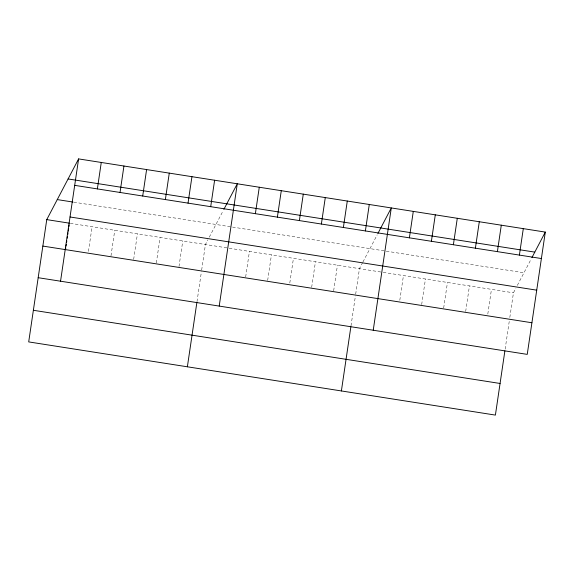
<?xml version="1.0" encoding="UTF-8"?>
<svg xmlns="http://www.w3.org/2000/svg" width="574" height="574" viewBox="0 0 574 574"><rect width="100%" height="100%" fill="white"/><g stroke="black" fill="none" stroke-linecap="round" stroke-linejoin="round"><path stroke-width="0.43" stroke-dasharray="2.87 2.15" d="M88.446 251.419L92.091 226.73M110.99 255.853L114.764 230.289M133.656 259.412L137.43 233.84M156.322 262.964L160.096 237.399M178.995 266.523L182.769 240.951M196.99 301.702L201.402 271.832M201.661 270.074L205.435 244.502L207.888 239.832M245.665 276.977L249.439 251.405M267.663 280.428L271.437 254.856M289.798 282.996L293.443 258.307M311.668 287.323L315.442 261.758M333.666 290.774L337.447 265.21M351.001 325.853L355.414 295.983M355.672 294.225L359.446 268.654L362.596 262.648M399.805 300.245L403.45 275.556M421.675 304.579L425.449 279.007M443.673 308.023L447.455 282.458M465.679 311.474L469.453 285.909M487.807 314.043L491.459 289.361M505.142 349.128L509.418 320.134M509.812 317.494L513.457 292.805L515.911 288.134M209.288 237.155L223.164 210.708M362.947 261.981L377.175 234.859M517.31 285.457L531.18 259.01M73.831 202.184L523.962 272.772M70.301 223.315L227.44 247.954M229.198 248.233L381.445 272.105M383.21 272.385L513.457 292.805"/><path stroke-width="0.86" d="M38.185 277.701L527.241 354.38L545.3 232.09L78.602 158.905L46.759 219.62L28.7 341.91L495.398 415.095L504.883 350.886M60.543 281.195L78.602 158.905M65.522 249.625L65.78 247.868M66.039 246.103L66.304 244.337M66.562 242.572L66.821 240.815M67.215 238.167L67.474 236.402M67.732 234.637L67.997 232.879M68.256 231.114L68.643 228.466M68.909 226.701L69.167 224.943M97.365 188.911L101.268 162.456M120.031 192.462L123.941 166.015M142.704 196.021L146.607 169.567M165.369 199.573L169.273 173.126M188.035 203.131L191.946 176.677M210.708 206.683L214.611 180.229M187.375 366.793L196.86 302.584M219.218 306.078L237.277 183.788L223.882 209.331M255.373 213.686L259.283 187.239M277.378 217.137L281.282 190.69M299.377 220.588L303.28 194.134M321.375 224.039L325.286 197.585M343.381 227.491L347.284 201.036M341.387 390.944L350.872 326.735M365.38 230.942L369.29 204.488M373.229 330.229L391.289 207.939L377.893 233.482M409.384 237.837L413.294 211.39M431.39 241.288L435.293 214.841M453.388 244.739L457.291 218.285M475.387 248.19L479.297 221.736M497.393 251.642L501.296 225.187M519.391 255.093L523.301 228.639M531.904 257.633L545.3 232.09M68.091 178.945L534.789 252.122M74.692 185.352L541.397 258.537M57.264 199.587L72.963 202.048M70.028 216.979L536.726 290.164M46.759 219.62L69.425 223.178M42.849 246.074L531.911 322.753M33.371 310.283L500.069 383.468"/></g></svg>
